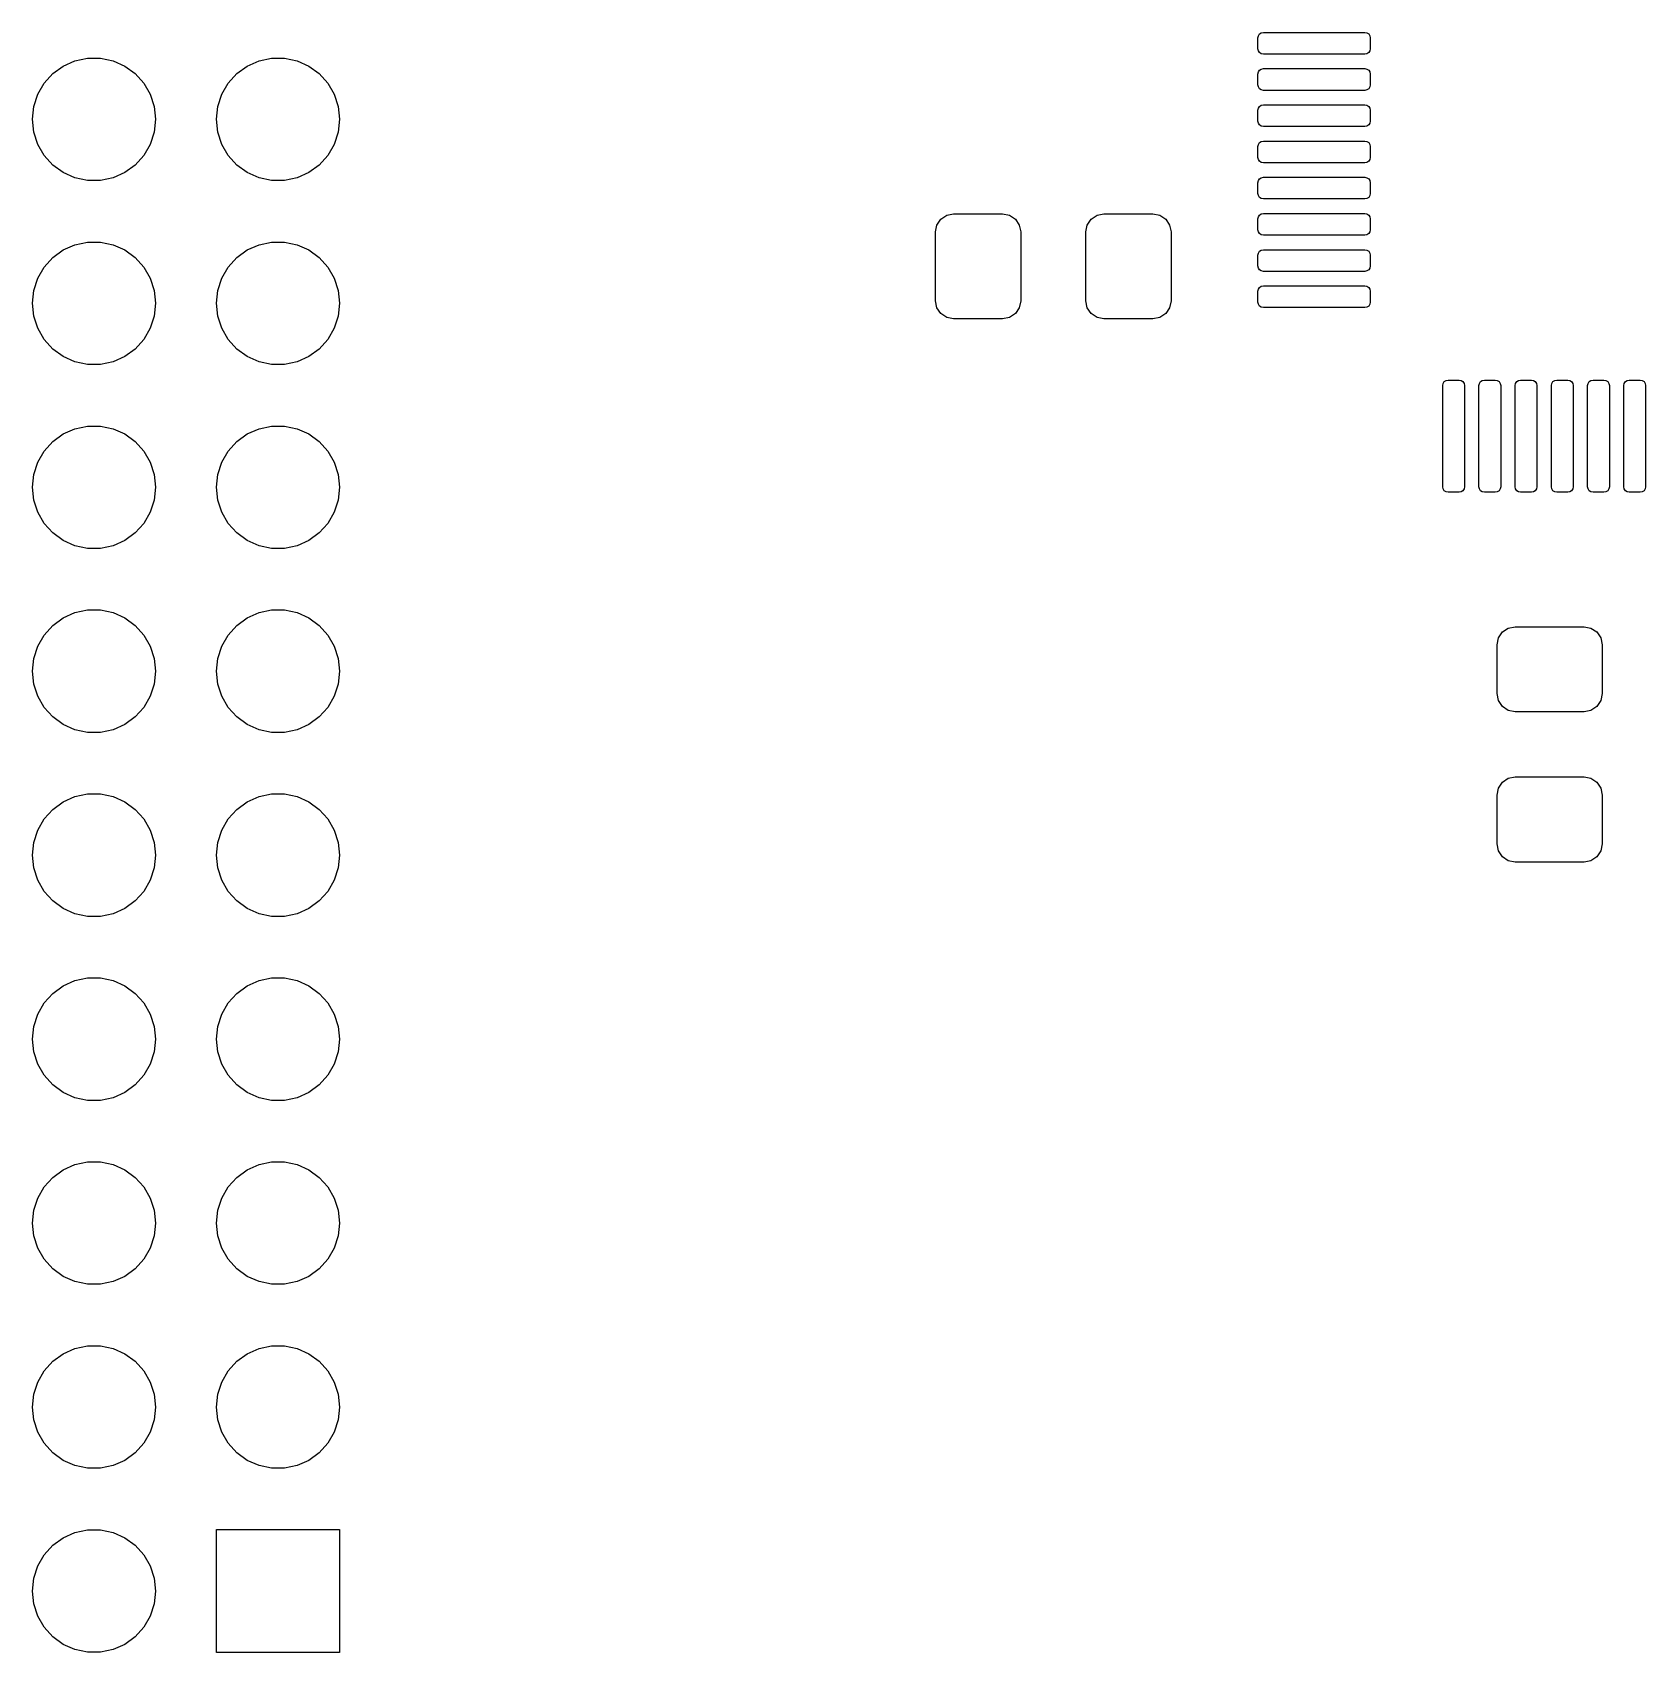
# Model space of a CAD drawing. Extents: x 0.09 to 1.92, y 0.03 to 3.58.
# Drawn here: x 0.117 to 0.993, y 0.917 to 1.797 of the extents above; entities that cross this region are included whole.
import ezdxf

# ---------------------------------------------------------------- set-up
doc = ezdxf.new("R2010")
doc.units = 0
doc.header["$MEASUREMENT"] = 0
doc.layers.add('BLACK', color=7, linetype='CONTINUOUS')

msp = doc.modelspace()

# ---------------------------------------------------------------- linework, layer by layer
at = {"layer": 'BLACK', "linetype": 'CONTINUOUS'}
for p, q in [((0.78335, 1.79638), (0.7843, 1.79702)), ((0.7843, 1.79702), (0.78543, 1.79724)), ((0.78543, 1.79724), (0.84055, 1.79724)), ((0.84055, 1.79724), (0.84168, 1.79702)), ((0.84168, 1.79702), (0.84264, 1.79638)), ((0.78248, 1.79429), (0.78271, 1.79542)), ((0.78248, 1.78839), (0.78248, 1.79429)), ((0.78271, 1.78726), (0.78248, 1.78839)), ((0.78271, 1.79542), (0.78335, 1.79638)), ((0.84264, 1.79638), (0.84328, 1.79542)), ((0.84328, 1.79542), (0.8435, 1.79429)), ((0.8435, 1.78839), (0.84328, 1.78726)), ((0.8435, 1.79429), (0.8435, 1.78839)), ((0.13327, 1.77898), (0.13966, 1.78183)), ((0.13966, 1.78183), (0.1465, 1.78328)), ((0.1465, 1.78328), (0.1535, 1.78328)), ((0.1535, 1.78328), (0.16034, 1.78183)), ((0.16034, 1.78183), (0.16673, 1.77898)), ((0.23327, 1.77898), (0.23966, 1.78183)), ((0.23966, 1.78183), (0.2465, 1.78328)), ((0.2465, 1.78328), (0.2535, 1.78328)), ((0.2535, 1.78328), (0.26034, 1.78183)), ((0.26034, 1.78183), (0.26673, 1.77898)), ((0.78335, 1.7863), (0.78271, 1.78726)), ((0.7843, 1.78566), (0.78335, 1.7863)), ((0.78543, 1.78543), (0.7843, 1.78566)), ((0.84055, 1.78543), (0.78543, 1.78543)), ((0.84168, 1.78566), (0.84055, 1.78543)), ((0.84264, 1.7863), (0.84168, 1.78566)), ((0.84328, 1.78726), (0.84264, 1.7863)), ((0.12293, 1.76967), (0.12761, 1.77487)), ((0.12761, 1.77487), (0.13327, 1.77898)), ((0.16673, 1.77898), (0.17239, 1.77487)), ((0.17239, 1.77487), (0.17707, 1.76967)), ((0.22293, 1.76967), (0.22761, 1.77487)), ((0.22761, 1.77487), (0.23327, 1.77898)), ((0.26673, 1.77898), (0.27239, 1.77487)), ((0.27239, 1.77487), (0.27707, 1.76967)), ((0.78248, 1.77461), (0.78271, 1.77574)), ((0.78248, 1.7687), (0.78248, 1.77461)), ((0.78271, 1.77574), (0.78335, 1.77669)), ((0.78335, 1.77669), (0.7843, 1.77733)), ((0.7843, 1.77733), (0.78543, 1.77756)), ((0.78543, 1.77756), (0.84055, 1.77756)), ((0.84055, 1.77756), (0.84168, 1.77733)), ((0.84168, 1.77733), (0.84264, 1.77669)), ((0.84264, 1.77669), (0.84328, 1.77574)), ((0.84328, 1.77574), (0.8435, 1.77461)), ((0.8435, 1.77461), (0.8435, 1.7687)), ((0.11727, 1.75696), (0.11943, 1.76361)), ((0.11943, 1.76361), (0.12293, 1.76967)), ((0.17707, 1.76967), (0.18057, 1.76361)), ((0.18057, 1.76361), (0.18273, 1.75696)), ((0.21727, 1.75696), (0.21943, 1.76361)), ((0.21943, 1.76361), (0.22293, 1.76967)), ((0.27707, 1.76967), (0.28057, 1.76361)), ((0.28057, 1.76361), (0.28273, 1.75696)), ((0.78271, 1.76757), (0.78248, 1.7687)), ((0.78335, 1.76661), (0.78271, 1.76757)), ((0.7843, 1.76597), (0.78335, 1.76661)), ((0.78543, 1.76575), (0.7843, 1.76597)), ((0.84055, 1.76575), (0.78543, 1.76575)), ((0.84168, 1.76597), (0.84055, 1.76575)), ((0.84264, 1.76661), (0.84168, 1.76597)), ((0.84328, 1.76757), (0.84264, 1.76661)), ((0.8435, 1.7687), (0.84328, 1.76757)), ((0.11654, 1.75), (0.11727, 1.75696)), ((0.18273, 1.75696), (0.18346, 1.75)), ((0.21654, 1.75), (0.21727, 1.75696)), ((0.28273, 1.75696), (0.28346, 1.75)), ((0.78248, 1.75492), (0.78271, 1.75605)), ((0.78248, 1.74902), (0.78248, 1.75492)), ((0.78271, 1.75605), (0.78335, 1.75701)), ((0.78335, 1.75701), (0.7843, 1.75765)), ((0.7843, 1.75765), (0.78543, 1.75787)), ((0.78543, 1.75787), (0.84055, 1.75787)), ((0.84055, 1.75787), (0.84168, 1.75765)), ((0.84168, 1.75765), (0.84264, 1.75701)), ((0.84264, 1.75701), (0.84328, 1.75605)), ((0.84328, 1.75605), (0.8435, 1.75492)), ((0.8435, 1.75492), (0.8435, 1.74902)), ((0.11727, 1.74304), (0.11654, 1.75)), ((0.18346, 1.75), (0.18273, 1.74304)), ((0.21727, 1.74304), (0.21654, 1.75)), ((0.28346, 1.75), (0.28273, 1.74304)), ((0.78271, 1.74789), (0.78248, 1.74902)), ((0.78335, 1.74693), (0.78271, 1.74789)), ((0.7843, 1.74629), (0.78335, 1.74693)), ((0.78543, 1.74606), (0.7843, 1.74629)), ((0.84055, 1.74606), (0.78543, 1.74606)), ((0.84168, 1.74629), (0.84055, 1.74606)), ((0.84264, 1.74693), (0.84168, 1.74629)), ((0.84328, 1.74789), (0.84264, 1.74693)), ((0.8435, 1.74902), (0.84328, 1.74789)), ((0.11943, 1.73639), (0.11727, 1.74304)), ((0.12293, 1.73033), (0.11943, 1.73639)), ((0.18057, 1.73639), (0.17707, 1.73033)), ((0.18273, 1.74304), (0.18057, 1.73639)), ((0.21943, 1.73639), (0.21727, 1.74304)), ((0.22293, 1.73033), (0.21943, 1.73639)), ((0.28057, 1.73639), (0.27707, 1.73033)), ((0.28273, 1.74304), (0.28057, 1.73639)), ((0.78248, 1.73524), (0.78271, 1.73637)), ((0.78248, 1.72933), (0.78248, 1.73524)), ((0.78271, 1.73637), (0.78335, 1.73732)), ((0.78335, 1.73732), (0.7843, 1.73796)), ((0.7843, 1.73796), (0.78543, 1.73819)), ((0.78543, 1.73819), (0.84055, 1.73819)), ((0.84055, 1.73819), (0.84168, 1.73796)), ((0.84168, 1.73796), (0.84264, 1.73732)), ((0.84264, 1.73732), (0.84328, 1.73637)), ((0.84328, 1.73637), (0.8435, 1.73524)), ((0.8435, 1.73524), (0.8435, 1.72933)), ((0.12761, 1.72513), (0.12293, 1.73033)), ((0.17707, 1.73033), (0.17239, 1.72513)), ((0.22761, 1.72513), (0.22293, 1.73033)), ((0.27707, 1.73033), (0.27239, 1.72513)), ((0.78271, 1.7282), (0.78248, 1.72933)), ((0.78335, 1.72724), (0.78271, 1.7282)), ((0.7843, 1.7266), (0.78335, 1.72724)), ((0.78543, 1.72638), (0.7843, 1.7266)), ((0.84055, 1.72638), (0.78543, 1.72638)), ((0.84168, 1.7266), (0.84055, 1.72638)), ((0.84264, 1.72724), (0.84168, 1.7266)), ((0.84328, 1.7282), (0.84264, 1.72724)), ((0.8435, 1.72933), (0.84328, 1.7282)), ((0.13327, 1.72102), (0.12761, 1.72513)), ((0.13966, 1.71817), (0.13327, 1.72102)), ((0.1465, 1.71672), (0.13966, 1.71817)), ((0.16034, 1.71817), (0.1535, 1.71672)), ((0.16673, 1.72102), (0.16034, 1.71817)), ((0.17239, 1.72513), (0.16673, 1.72102)), ((0.23327, 1.72102), (0.22761, 1.72513)), ((0.23966, 1.71817), (0.23327, 1.72102)), ((0.2465, 1.71672), (0.23966, 1.71817)), ((0.26034, 1.71817), (0.2535, 1.71672)), ((0.26673, 1.72102), (0.26034, 1.71817)), ((0.27239, 1.72513), (0.26673, 1.72102)), ((0.78271, 1.71668), (0.78335, 1.71764)), ((0.78335, 1.71764), (0.7843, 1.71828)), ((0.7843, 1.71828), (0.78543, 1.7185)), ((0.78543, 1.7185), (0.84055, 1.7185)), ((0.84055, 1.7185), (0.84168, 1.71828)), ((0.84168, 1.71828), (0.84264, 1.71764)), ((0.84264, 1.71764), (0.84328, 1.71668)), ((0.1535, 1.71672), (0.1465, 1.71672)), ((0.2535, 1.71672), (0.2465, 1.71672)), ((0.78248, 1.71555), (0.78271, 1.71668)), ((0.78248, 1.70965), (0.78248, 1.71555)), ((0.78271, 1.70852), (0.78248, 1.70965)), ((0.84328, 1.71668), (0.8435, 1.71555)), ((0.8435, 1.70965), (0.84328, 1.70852)), ((0.8435, 1.71555), (0.8435, 1.70965)), ((0.78335, 1.70756), (0.78271, 1.70852)), ((0.7843, 1.70692), (0.78335, 1.70756)), ((0.78543, 1.70669), (0.7843, 1.70692)), ((0.84055, 1.70669), (0.78543, 1.70669)), ((0.84168, 1.70692), (0.84055, 1.70669)), ((0.84264, 1.70756), (0.84168, 1.70692)), ((0.84328, 1.70852), (0.84264, 1.70756)), ((0.60728, 1.68878), (0.60803, 1.69255)), ((0.60803, 1.69255), (0.61017, 1.69574)), ((0.61017, 1.69574), (0.61336, 1.69787)), ((0.61336, 1.69787), (0.61713, 1.69862)), ((0.61713, 1.69862), (0.6437, 1.69862)), ((0.6437, 1.69862), (0.64747, 1.69787)), ((0.64747, 1.69787), (0.65066, 1.69574)), ((0.65066, 1.69574), (0.65279, 1.69255)), ((0.65279, 1.69255), (0.65354, 1.68878)), ((0.68898, 1.68878), (0.68973, 1.69255)), ((0.68973, 1.69255), (0.69186, 1.69574)), ((0.69186, 1.69574), (0.69505, 1.69787)), ((0.69505, 1.69787), (0.69882, 1.69862)), ((0.69882, 1.69862), (0.72539, 1.69862)), ((0.72539, 1.69862), (0.72916, 1.69787)), ((0.72916, 1.69787), (0.73235, 1.69574)), ((0.73235, 1.69574), (0.73449, 1.69255)), ((0.73449, 1.69255), (0.73524, 1.68878)), ((0.78248, 1.69587), (0.78271, 1.697)), ((0.78248, 1.68996), (0.78248, 1.69587)), ((0.78271, 1.697), (0.78335, 1.69795)), ((0.78335, 1.69795), (0.7843, 1.69859)), ((0.7843, 1.69859), (0.78543, 1.69882)), ((0.78543, 1.69882), (0.84055, 1.69882)), ((0.84055, 1.69882), (0.84168, 1.69859)), ((0.84168, 1.69859), (0.84264, 1.69795)), ((0.84264, 1.69795), (0.84328, 1.697)), ((0.84328, 1.697), (0.8435, 1.69587)), ((0.8435, 1.69587), (0.8435, 1.68996)), ((0.13966, 1.68183), (0.1465, 1.68328)), ((0.1465, 1.68328), (0.1535, 1.68328)), ((0.1535, 1.68328), (0.16034, 1.68183)), ((0.23966, 1.68183), (0.2465, 1.68328)), ((0.2465, 1.68328), (0.2535, 1.68328)), ((0.2535, 1.68328), (0.26034, 1.68183)), ((0.60728, 1.65138), (0.60728, 1.68878)), ((0.65354, 1.68878), (0.65354, 1.65138)), ((0.68898, 1.65138), (0.68898, 1.68878)), ((0.73524, 1.68878), (0.73524, 1.65138)), ((0.78271, 1.68883), (0.78248, 1.68996)), ((0.78335, 1.68787), (0.78271, 1.68883)), ((0.7843, 1.68723), (0.78335, 1.68787)), ((0.78543, 1.68701), (0.7843, 1.68723)), ((0.84055, 1.68701), (0.78543, 1.68701)), ((0.84168, 1.68723), (0.84055, 1.68701)), ((0.84264, 1.68787), (0.84168, 1.68723)), ((0.84328, 1.68883), (0.84264, 1.68787)), ((0.8435, 1.68996), (0.84328, 1.68883)), ((0.12293, 1.66967), (0.12761, 1.67487)), ((0.12761, 1.67487), (0.13327, 1.67898)), ((0.13327, 1.67898), (0.13966, 1.68183)), ((0.16034, 1.68183), (0.16673, 1.67898)), ((0.16673, 1.67898), (0.17239, 1.67487)), ((0.17239, 1.67487), (0.17707, 1.66967)), ((0.22293, 1.66967), (0.22761, 1.67487)), ((0.22761, 1.67487), (0.23327, 1.67898)), ((0.23327, 1.67898), (0.23966, 1.68183)), ((0.26034, 1.68183), (0.26673, 1.67898)), ((0.26673, 1.67898), (0.27239, 1.67487)), ((0.27239, 1.67487), (0.27707, 1.66967)), ((0.78248, 1.67618), (0.78271, 1.67731)), ((0.78248, 1.67028), (0.78248, 1.67618)), ((0.78271, 1.67731), (0.78335, 1.67827)), ((0.78335, 1.67827), (0.7843, 1.67891)), ((0.7843, 1.67891), (0.78543, 1.67913)), ((0.78543, 1.67913), (0.84055, 1.67913)), ((0.84055, 1.67913), (0.84168, 1.67891)), ((0.84168, 1.67891), (0.84264, 1.67827)), ((0.84264, 1.67827), (0.84328, 1.67731)), ((0.84328, 1.67731), (0.8435, 1.67618)), ((0.8435, 1.67618), (0.8435, 1.67028)), ((0.11943, 1.66361), (0.12293, 1.66967)), ((0.17707, 1.66967), (0.18057, 1.66361)), ((0.21943, 1.66361), (0.22293, 1.66967)), ((0.27707, 1.66967), (0.28057, 1.66361)), ((0.78271, 1.66915), (0.78248, 1.67028)), ((0.78335, 1.66819), (0.78271, 1.66915)), ((0.7843, 1.66755), (0.78335, 1.66819)), ((0.78543, 1.66732), (0.7843, 1.66755)), ((0.84055, 1.66732), (0.78543, 1.66732)), ((0.84168, 1.66755), (0.84055, 1.66732)), ((0.84264, 1.66819), (0.84168, 1.66755)), ((0.84328, 1.66915), (0.84264, 1.66819)), ((0.8435, 1.67028), (0.84328, 1.66915)), ((0.11654, 1.65), (0.11727, 1.65696)), ((0.11727, 1.65696), (0.11943, 1.66361)), ((0.18057, 1.66361), (0.18273, 1.65696)), ((0.18273, 1.65696), (0.18346, 1.65)), ((0.21654, 1.65), (0.21727, 1.65696)), ((0.21727, 1.65696), (0.21943, 1.66361)), ((0.28057, 1.66361), (0.28273, 1.65696)), ((0.28273, 1.65696), (0.28346, 1.65)), ((0.78248, 1.6565), (0.78271, 1.65763)), ((0.78248, 1.65059), (0.78248, 1.6565)), ((0.78271, 1.65763), (0.78335, 1.65858)), ((0.78335, 1.65858), (0.7843, 1.65922)), ((0.7843, 1.65922), (0.78543, 1.65945)), ((0.78543, 1.65945), (0.84055, 1.65945)), ((0.84055, 1.65945), (0.84168, 1.65922)), ((0.84168, 1.65922), (0.84264, 1.65858)), ((0.84264, 1.65858), (0.84328, 1.65763)), ((0.84328, 1.65763), (0.8435, 1.6565)), ((0.8435, 1.6565), (0.8435, 1.65059)), ((0.11727, 1.64304), (0.11654, 1.65)), ((0.18346, 1.65), (0.18273, 1.64304)), ((0.21727, 1.64304), (0.21654, 1.65)), ((0.28346, 1.65), (0.28273, 1.64304)), ((0.60803, 1.64761), (0.60728, 1.65138)), ((0.61017, 1.64442), (0.60803, 1.64761)), ((0.65279, 1.64761), (0.65066, 1.64442)), ((0.65354, 1.65138), (0.65279, 1.64761)), ((0.68973, 1.64761), (0.68898, 1.65138)), ((0.69186, 1.64442), (0.68973, 1.64761)), ((0.73449, 1.64761), (0.73235, 1.64442)), ((0.73524, 1.65138), (0.73449, 1.64761)), ((0.78271, 1.64946), (0.78248, 1.65059)), ((0.78335, 1.6485), (0.78271, 1.64946)), ((0.7843, 1.64786), (0.78335, 1.6485)), ((0.78543, 1.64764), (0.7843, 1.64786)), ((0.84055, 1.64764), (0.78543, 1.64764)), ((0.84168, 1.64786), (0.84055, 1.64764)), ((0.84264, 1.6485), (0.84168, 1.64786)), ((0.84328, 1.64946), (0.84264, 1.6485)), ((0.8435, 1.65059), (0.84328, 1.64946)), ((0.11943, 1.63639), (0.11727, 1.64304)), ((0.18273, 1.64304), (0.18057, 1.63639)), ((0.21943, 1.63639), (0.21727, 1.64304)), ((0.28273, 1.64304), (0.28057, 1.63639)), ((0.61336, 1.64228), (0.61017, 1.64442)), ((0.61713, 1.64154), (0.61336, 1.64228)), ((0.6437, 1.64154), (0.61713, 1.64154)), ((0.64747, 1.64228), (0.6437, 1.64154)), ((0.65066, 1.64442), (0.64747, 1.64228)), ((0.69505, 1.64228), (0.69186, 1.64442)), ((0.69882, 1.64154), (0.69505, 1.64228)), ((0.72539, 1.64154), (0.69882, 1.64154)), ((0.72916, 1.64228), (0.72539, 1.64154)), ((0.73235, 1.64442), (0.72916, 1.64228)), ((0.12293, 1.63033), (0.11943, 1.63639)), ((0.12761, 1.62513), (0.12293, 1.63033)), ((0.17707, 1.63033), (0.17239, 1.62513)), ((0.18057, 1.63639), (0.17707, 1.63033)), ((0.22293, 1.63033), (0.21943, 1.63639)), ((0.22761, 1.62513), (0.22293, 1.63033)), ((0.27707, 1.63033), (0.27239, 1.62513)), ((0.28057, 1.63639), (0.27707, 1.63033)), ((0.13327, 1.62102), (0.12761, 1.62513)), ((0.13966, 1.61817), (0.13327, 1.62102)), ((0.16673, 1.62102), (0.16034, 1.61817)), ((0.17239, 1.62513), (0.16673, 1.62102)), ((0.23327, 1.62102), (0.22761, 1.62513)), ((0.23966, 1.61817), (0.23327, 1.62102)), ((0.26673, 1.62102), (0.26034, 1.61817)), ((0.27239, 1.62513), (0.26673, 1.62102)), ((0.1465, 1.61672), (0.13966, 1.61817)), ((0.1535, 1.61672), (0.1465, 1.61672)), ((0.16034, 1.61817), (0.1535, 1.61672)), ((0.2465, 1.61672), (0.23966, 1.61817)), ((0.2535, 1.61672), (0.2465, 1.61672)), ((0.26034, 1.61817), (0.2535, 1.61672)), ((0.88287, 1.60531), (0.8831, 1.60644)), ((0.88287, 1.5502), (0.88287, 1.60531)), ((0.8831, 1.60644), (0.88374, 1.6074)), ((0.88374, 1.6074), (0.8847, 1.60804)), ((0.8847, 1.60804), (0.88583, 1.60827)), ((0.88583, 1.60827), (0.89173, 1.60827)), ((0.89173, 1.60827), (0.89286, 1.60804)), ((0.89286, 1.60804), (0.89382, 1.6074)), ((0.89382, 1.6074), (0.89446, 1.60644)), ((0.89446, 1.60644), (0.89469, 1.60531)), ((0.89469, 1.60531), (0.89469, 1.5502)), ((0.90256, 1.60531), (0.90278, 1.60644)), ((0.90256, 1.5502), (0.90256, 1.60531)), ((0.90278, 1.60644), (0.90342, 1.6074)), ((0.90342, 1.6074), (0.90438, 1.60804)), ((0.90438, 1.60804), (0.90551, 1.60827)), ((0.90551, 1.60827), (0.91142, 1.60827)), ((0.91142, 1.60827), (0.91255, 1.60804)), ((0.91255, 1.60804), (0.91351, 1.6074)), ((0.91351, 1.6074), (0.91415, 1.60644)), ((0.91415, 1.60644), (0.91437, 1.60531)), ((0.91437, 1.60531), (0.91437, 1.5502)), ((0.92224, 1.60531), (0.92247, 1.60644)), ((0.92224, 1.5502), (0.92224, 1.60531)), ((0.92247, 1.60644), (0.92311, 1.6074)), ((0.92311, 1.6074), (0.92407, 1.60804)), ((0.92407, 1.60804), (0.9252, 1.60827)), ((0.9252, 1.60827), (0.9311, 1.60827)), ((0.9311, 1.60827), (0.93223, 1.60804)), ((0.93223, 1.60804), (0.93319, 1.6074)), ((0.93319, 1.6074), (0.93383, 1.60644)), ((0.93383, 1.60644), (0.93406, 1.60531)), ((0.93406, 1.60531), (0.93406, 1.5502)), ((0.94193, 1.60531), (0.94215, 1.60644)), ((0.94193, 1.5502), (0.94193, 1.60531)), ((0.94215, 1.60644), (0.94279, 1.6074)), ((0.94279, 1.6074), (0.94375, 1.60804)), ((0.94375, 1.60804), (0.94488, 1.60827)), ((0.94488, 1.60827), (0.95079, 1.60827)), ((0.95079, 1.60827), (0.95192, 1.60804)), ((0.95192, 1.60804), (0.95288, 1.6074)), ((0.95288, 1.6074), (0.95352, 1.60644)), ((0.95352, 1.60644), (0.95374, 1.60531)), ((0.95374, 1.60531), (0.95374, 1.5502)), ((0.96161, 1.60531), (0.96184, 1.60644)), ((0.96161, 1.5502), (0.96161, 1.60531)), ((0.96184, 1.60644), (0.96248, 1.6074)), ((0.96248, 1.6074), (0.96344, 1.60804)), ((0.96344, 1.60804), (0.96457, 1.60827)), ((0.96457, 1.60827), (0.97047, 1.60827)), ((0.97047, 1.60827), (0.9716, 1.60804)), ((0.9716, 1.60804), (0.97256, 1.6074)), ((0.97256, 1.6074), (0.9732, 1.60644)), ((0.9732, 1.60644), (0.97343, 1.60531)), ((0.97343, 1.60531), (0.97343, 1.5502)), ((0.9813, 1.60531), (0.98152, 1.60644)), ((0.9813, 1.5502), (0.9813, 1.60531)), ((0.98152, 1.60644), (0.98216, 1.6074)), ((0.98216, 1.6074), (0.98312, 1.60804)), ((0.98312, 1.60804), (0.98425, 1.60827)), ((0.98425, 1.60827), (0.99016, 1.60827)), ((0.99016, 1.60827), (0.99129, 1.60804)), ((0.99129, 1.60804), (0.99225, 1.6074)), ((0.99225, 1.6074), (0.99289, 1.60644)), ((0.99289, 1.60644), (0.99311, 1.60531)), ((0.99311, 1.60531), (0.99311, 1.5502)), ((0.12761, 1.57487), (0.13327, 1.57898)), ((0.13327, 1.57898), (0.13966, 1.58183)), ((0.13966, 1.58183), (0.1465, 1.58328)), ((0.1465, 1.58328), (0.1535, 1.58328)), ((0.1535, 1.58328), (0.16034, 1.58183)), ((0.16034, 1.58183), (0.16673, 1.57898)), ((0.16673, 1.57898), (0.17239, 1.57487)), ((0.22761, 1.57487), (0.23327, 1.57898)), ((0.23327, 1.57898), (0.23966, 1.58183)), ((0.23966, 1.58183), (0.2465, 1.58328)), ((0.2465, 1.58328), (0.2535, 1.58328)), ((0.2535, 1.58328), (0.26034, 1.58183)), ((0.26034, 1.58183), (0.26673, 1.57898)), ((0.26673, 1.57898), (0.27239, 1.57487)), ((0.11943, 1.56361), (0.12293, 1.56967)), ((0.12293, 1.56967), (0.12761, 1.57487)), ((0.17239, 1.57487), (0.17707, 1.56967)), ((0.17707, 1.56967), (0.18057, 1.56361)), ((0.21943, 1.56361), (0.22293, 1.56967)), ((0.22293, 1.56967), (0.22761, 1.57487)), ((0.27239, 1.57487), (0.27707, 1.56967)), ((0.27707, 1.56967), (0.28057, 1.56361)), ((0.11727, 1.55696), (0.11943, 1.56361)), ((0.18057, 1.56361), (0.18273, 1.55696)), ((0.21727, 1.55696), (0.21943, 1.56361)), ((0.28057, 1.56361), (0.28273, 1.55696)), ((0.11654, 1.55), (0.11727, 1.55696)), ((0.18273, 1.55696), (0.18346, 1.55)), ((0.21654, 1.55), (0.21727, 1.55696)), ((0.28273, 1.55696), (0.28346, 1.55)), ((0.8831, 1.54907), (0.88287, 1.5502)), ((0.89469, 1.5502), (0.89446, 1.54907)), ((0.90278, 1.54907), (0.90256, 1.5502)), ((0.91437, 1.5502), (0.91415, 1.54907)), ((0.92247, 1.54907), (0.92224, 1.5502)), ((0.93406, 1.5502), (0.93383, 1.54907)), ((0.94215, 1.54907), (0.94193, 1.5502)), ((0.95374, 1.5502), (0.95352, 1.54907)), ((0.96184, 1.54907), (0.96161, 1.5502)), ((0.97343, 1.5502), (0.9732, 1.54907)), ((0.98152, 1.54907), (0.9813, 1.5502)), ((0.99311, 1.5502), (0.99289, 1.54907)), ((0.11727, 1.54304), (0.11654, 1.55)), ((0.11943, 1.53639), (0.11727, 1.54304)), ((0.18273, 1.54304), (0.18057, 1.53639)), ((0.18346, 1.55), (0.18273, 1.54304)), ((0.21727, 1.54304), (0.21654, 1.55)), ((0.21943, 1.53639), (0.21727, 1.54304)), ((0.28273, 1.54304), (0.28057, 1.53639)), ((0.28346, 1.55), (0.28273, 1.54304)), ((0.88374, 1.54811), (0.8831, 1.54907)), ((0.8847, 1.54747), (0.88374, 1.54811)), ((0.88583, 1.54724), (0.8847, 1.54747)), ((0.89173, 1.54724), (0.88583, 1.54724)), ((0.89286, 1.54747), (0.89173, 1.54724)), ((0.89382, 1.54811), (0.89286, 1.54747)), ((0.89446, 1.54907), (0.89382, 1.54811)), ((0.90342, 1.54811), (0.90278, 1.54907)), ((0.90438, 1.54747), (0.90342, 1.54811)), ((0.90551, 1.54724), (0.90438, 1.54747)), ((0.91142, 1.54724), (0.90551, 1.54724)), ((0.91255, 1.54747), (0.91142, 1.54724)), ((0.91351, 1.54811), (0.91255, 1.54747)), ((0.91415, 1.54907), (0.91351, 1.54811)), ((0.92311, 1.54811), (0.92247, 1.54907)), ((0.92407, 1.54747), (0.92311, 1.54811)), ((0.9252, 1.54724), (0.92407, 1.54747)), ((0.9311, 1.54724), (0.9252, 1.54724)), ((0.93223, 1.54747), (0.9311, 1.54724)), ((0.93319, 1.54811), (0.93223, 1.54747)), ((0.93383, 1.54907), (0.93319, 1.54811)), ((0.94279, 1.54811), (0.94215, 1.54907)), ((0.94375, 1.54747), (0.94279, 1.54811)), ((0.94488, 1.54724), (0.94375, 1.54747)), ((0.95079, 1.54724), (0.94488, 1.54724)), ((0.95192, 1.54747), (0.95079, 1.54724)), ((0.95288, 1.54811), (0.95192, 1.54747)), ((0.95352, 1.54907), (0.95288, 1.54811)), ((0.96248, 1.54811), (0.96184, 1.54907)), ((0.96344, 1.54747), (0.96248, 1.54811)), ((0.96457, 1.54724), (0.96344, 1.54747)), ((0.97047, 1.54724), (0.96457, 1.54724)), ((0.9716, 1.54747), (0.97047, 1.54724)), ((0.97256, 1.54811), (0.9716, 1.54747)), ((0.9732, 1.54907), (0.97256, 1.54811)), ((0.98216, 1.54811), (0.98152, 1.54907)), ((0.98312, 1.54747), (0.98216, 1.54811)), ((0.98425, 1.54724), (0.98312, 1.54747)), ((0.99016, 1.54724), (0.98425, 1.54724)), ((0.99129, 1.54747), (0.99016, 1.54724)), ((0.99225, 1.54811), (0.99129, 1.54747)), ((0.99289, 1.54907), (0.99225, 1.54811)), ((0.12293, 1.53033), (0.11943, 1.53639)), ((0.18057, 1.53639), (0.17707, 1.53033)), ((0.22293, 1.53033), (0.21943, 1.53639)), ((0.28057, 1.53639), (0.27707, 1.53033)), ((0.12761, 1.52513), (0.12293, 1.53033)), ((0.13327, 1.52102), (0.12761, 1.52513)), ((0.17239, 1.52513), (0.16673, 1.52102)), ((0.17707, 1.53033), (0.17239, 1.52513)), ((0.22761, 1.52513), (0.22293, 1.53033)), ((0.23327, 1.52102), (0.22761, 1.52513)), ((0.27239, 1.52513), (0.26673, 1.52102)), ((0.27707, 1.53033), (0.27239, 1.52513)), ((0.13966, 1.51817), (0.13327, 1.52102)), ((0.1465, 1.51672), (0.13966, 1.51817)), ((0.1535, 1.51672), (0.1465, 1.51672)), ((0.16034, 1.51817), (0.1535, 1.51672)), ((0.16673, 1.52102), (0.16034, 1.51817)), ((0.23966, 1.51817), (0.23327, 1.52102)), ((0.2465, 1.51672), (0.23966, 1.51817)), ((0.2535, 1.51672), (0.2465, 1.51672)), ((0.26034, 1.51817), (0.2535, 1.51672)), ((0.26673, 1.52102), (0.26034, 1.51817)), ((0.13327, 1.47898), (0.13966, 1.48183)), ((0.13966, 1.48183), (0.1465, 1.48328)), ((0.1465, 1.48328), (0.1535, 1.48328)), ((0.1535, 1.48328), (0.16034, 1.48183)), ((0.16034, 1.48183), (0.16673, 1.47898)), ((0.23327, 1.47898), (0.23966, 1.48183)), ((0.23966, 1.48183), (0.2465, 1.48328)), ((0.2465, 1.48328), (0.2535, 1.48328)), ((0.2535, 1.48328), (0.26034, 1.48183)), ((0.26034, 1.48183), (0.26673, 1.47898)), ((0.12293, 1.46967), (0.12761, 1.47487)), ((0.12761, 1.47487), (0.13327, 1.47898)), ((0.16673, 1.47898), (0.17239, 1.47487)), ((0.17239, 1.47487), (0.17707, 1.46967)), ((0.22293, 1.46967), (0.22761, 1.47487)), ((0.22761, 1.47487), (0.23327, 1.47898)), ((0.26673, 1.47898), (0.27239, 1.47487)), ((0.27239, 1.47487), (0.27707, 1.46967)), ((0.91315, 1.46814), (0.91528, 1.47133)), ((0.91528, 1.47133), (0.91848, 1.47346)), ((0.91848, 1.47346), (0.92224, 1.47421)), ((0.92224, 1.47421), (0.95965, 1.47421)), ((0.95965, 1.47421), (0.96341, 1.47346)), ((0.96341, 1.47346), (0.96661, 1.47133)), ((0.96661, 1.47133), (0.96874, 1.46814)), ((0.11727, 1.45696), (0.11943, 1.46361)), ((0.11943, 1.46361), (0.12293, 1.46967)), ((0.17707, 1.46967), (0.18057, 1.46361)), ((0.18057, 1.46361), (0.18273, 1.45696)), ((0.21727, 1.45696), (0.21943, 1.46361)), ((0.21943, 1.46361), (0.22293, 1.46967)), ((0.27707, 1.46967), (0.28057, 1.46361)), ((0.28057, 1.46361), (0.28273, 1.45696)), ((0.9124, 1.46437), (0.91315, 1.46814)), ((0.9124, 1.4378), (0.9124, 1.46437)), ((0.96874, 1.46814), (0.96949, 1.46437)), ((0.96949, 1.46437), (0.96949, 1.4378)), ((0.11654, 1.45), (0.11727, 1.45696)), ((0.18273, 1.45696), (0.18346, 1.45)), ((0.21654, 1.45), (0.21727, 1.45696)), ((0.28273, 1.45696), (0.28346, 1.45)), ((0.11727, 1.44304), (0.11654, 1.45)), ((0.18346, 1.45), (0.18273, 1.44304)), ((0.21727, 1.44304), (0.21654, 1.45)), ((0.28346, 1.45), (0.28273, 1.44304)), ((0.11943, 1.43639), (0.11727, 1.44304)), ((0.12293, 1.43033), (0.11943, 1.43639)), ((0.18057, 1.43639), (0.17707, 1.43033)), ((0.18273, 1.44304), (0.18057, 1.43639)), ((0.21943, 1.43639), (0.21727, 1.44304)), ((0.22293, 1.43033), (0.21943, 1.43639)), ((0.28057, 1.43639), (0.27707, 1.43033)), ((0.28273, 1.44304), (0.28057, 1.43639)), ((0.91315, 1.43403), (0.9124, 1.4378)), ((0.96949, 1.4378), (0.96874, 1.43403)), ((0.12761, 1.42513), (0.12293, 1.43033)), ((0.17707, 1.43033), (0.17239, 1.42513)), ((0.22761, 1.42513), (0.22293, 1.43033)), ((0.27707, 1.43033), (0.27239, 1.42513)), ((0.91528, 1.43084), (0.91315, 1.43403)), ((0.91848, 1.4287), (0.91528, 1.43084)), ((0.92224, 1.42795), (0.91848, 1.4287)), ((0.95965, 1.42795), (0.92224, 1.42795)), ((0.96341, 1.4287), (0.95965, 1.42795)), ((0.96661, 1.43084), (0.96341, 1.4287)), ((0.96874, 1.43403), (0.96661, 1.43084)), ((0.13327, 1.42102), (0.12761, 1.42513)), ((0.13966, 1.41817), (0.13327, 1.42102)), ((0.1465, 1.41672), (0.13966, 1.41817)), ((0.16034, 1.41817), (0.1535, 1.41672)), ((0.16673, 1.42102), (0.16034, 1.41817)), ((0.17239, 1.42513), (0.16673, 1.42102)), ((0.23327, 1.42102), (0.22761, 1.42513)), ((0.23966, 1.41817), (0.23327, 1.42102)), ((0.2465, 1.41672), (0.23966, 1.41817)), ((0.26034, 1.41817), (0.2535, 1.41672)), ((0.26673, 1.42102), (0.26034, 1.41817)), ((0.27239, 1.42513), (0.26673, 1.42102)), ((0.1535, 1.41672), (0.1465, 1.41672)), ((0.2535, 1.41672), (0.2465, 1.41672)), ((0.91528, 1.38964), (0.91848, 1.39177)), ((0.91848, 1.39177), (0.92224, 1.39252)), ((0.92224, 1.39252), (0.95965, 1.39252)), ((0.95965, 1.39252), (0.96341, 1.39177)), ((0.96341, 1.39177), (0.96661, 1.38964)), ((0.13966, 1.38183), (0.1465, 1.38328)), ((0.1465, 1.38328), (0.1535, 1.38328)), ((0.1535, 1.38328), (0.16034, 1.38183)), ((0.23966, 1.38183), (0.2465, 1.38328)), ((0.2465, 1.38328), (0.2535, 1.38328)), ((0.2535, 1.38328), (0.26034, 1.38183)), ((0.9124, 1.38268), (0.91315, 1.38644)), ((0.91315, 1.38644), (0.91528, 1.38964)), ((0.96661, 1.38964), (0.96874, 1.38644)), ((0.96874, 1.38644), (0.96949, 1.38268)), ((0.12293, 1.36967), (0.12761, 1.37487)), ((0.12761, 1.37487), (0.13327, 1.37898)), ((0.13327, 1.37898), (0.13966, 1.38183)), ((0.16034, 1.38183), (0.16673, 1.37898)), ((0.16673, 1.37898), (0.17239, 1.37487)), ((0.17239, 1.37487), (0.17707, 1.36967)), ((0.22293, 1.36967), (0.22761, 1.37487)), ((0.22761, 1.37487), (0.23327, 1.37898)), ((0.23327, 1.37898), (0.23966, 1.38183)), ((0.26034, 1.38183), (0.26673, 1.37898)), ((0.26673, 1.37898), (0.27239, 1.37487)), ((0.27239, 1.37487), (0.27707, 1.36967)), ((0.9124, 1.3561), (0.9124, 1.38268)), ((0.96949, 1.38268), (0.96949, 1.3561)), ((0.11943, 1.36361), (0.12293, 1.36967)), ((0.17707, 1.36967), (0.18057, 1.36361)), ((0.21943, 1.36361), (0.22293, 1.36967)), ((0.27707, 1.36967), (0.28057, 1.36361)), ((0.11654, 1.35), (0.11727, 1.35696)), ((0.11727, 1.35696), (0.11943, 1.36361)), ((0.18057, 1.36361), (0.18273, 1.35696)), ((0.18273, 1.35696), (0.18346, 1.35)), ((0.21654, 1.35), (0.21727, 1.35696)), ((0.21727, 1.35696), (0.21943, 1.36361)), ((0.28057, 1.36361), (0.28273, 1.35696)), ((0.28273, 1.35696), (0.28346, 1.35)), ((0.11727, 1.34304), (0.11654, 1.35)), ((0.18346, 1.35), (0.18273, 1.34304)), ((0.21727, 1.34304), (0.21654, 1.35)), ((0.28346, 1.35), (0.28273, 1.34304)), ((0.91315, 1.35234), (0.9124, 1.3561)), ((0.91528, 1.34914), (0.91315, 1.35234)), ((0.91848, 1.34701), (0.91528, 1.34914)), ((0.96661, 1.34914), (0.96341, 1.34701)), ((0.96874, 1.35234), (0.96661, 1.34914)), ((0.96949, 1.3561), (0.96874, 1.35234)), ((0.11943, 1.33639), (0.11727, 1.34304)), ((0.18273, 1.34304), (0.18057, 1.33639)), ((0.21943, 1.33639), (0.21727, 1.34304)), ((0.28273, 1.34304), (0.28057, 1.33639)), ((0.92224, 1.34626), (0.91848, 1.34701)), ((0.95965, 1.34626), (0.92224, 1.34626)), ((0.96341, 1.34701), (0.95965, 1.34626)), ((0.12293, 1.33033), (0.11943, 1.33639)), ((0.12761, 1.32513), (0.12293, 1.33033)), ((0.17707, 1.33033), (0.17239, 1.32513)), ((0.18057, 1.33639), (0.17707, 1.33033)), ((0.22293, 1.33033), (0.21943, 1.33639)), ((0.22761, 1.32513), (0.22293, 1.33033)), ((0.27707, 1.33033), (0.27239, 1.32513)), ((0.28057, 1.33639), (0.27707, 1.33033)), ((0.13327, 1.32102), (0.12761, 1.32513)), ((0.17239, 1.32513), (0.16673, 1.32102)), ((0.23327, 1.32102), (0.22761, 1.32513)), ((0.27239, 1.32513), (0.26673, 1.32102)), ((0.13966, 1.31817), (0.13327, 1.32102)), ((0.1465, 1.31672), (0.13966, 1.31817)), ((0.1535, 1.31672), (0.1465, 1.31672)), ((0.16034, 1.31817), (0.1535, 1.31672)), ((0.16673, 1.32102), (0.16034, 1.31817)), ((0.23966, 1.31817), (0.23327, 1.32102)), ((0.2465, 1.31672), (0.23966, 1.31817)), ((0.2535, 1.31672), (0.2465, 1.31672)), ((0.26034, 1.31817), (0.2535, 1.31672)), ((0.26673, 1.32102), (0.26034, 1.31817)), ((0.12761, 1.27487), (0.13327, 1.27898)), ((0.13327, 1.27898), (0.13966, 1.28183)), ((0.13966, 1.28183), (0.1465, 1.28328)), ((0.1465, 1.28328), (0.1535, 1.28328)), ((0.1535, 1.28328), (0.16034, 1.28183)), ((0.16034, 1.28183), (0.16673, 1.27898)), ((0.16673, 1.27898), (0.17239, 1.27487)), ((0.22761, 1.27487), (0.23327, 1.27898)), ((0.23327, 1.27898), (0.23966, 1.28183)), ((0.23966, 1.28183), (0.2465, 1.28328)), ((0.2465, 1.28328), (0.2535, 1.28328)), ((0.2535, 1.28328), (0.26034, 1.28183)), ((0.26034, 1.28183), (0.26673, 1.27898)), ((0.26673, 1.27898), (0.27239, 1.27487)), ((0.11943, 1.26361), (0.12293, 1.26967)), ((0.12293, 1.26967), (0.12761, 1.27487)), ((0.17239, 1.27487), (0.17707, 1.26967)), ((0.17707, 1.26967), (0.18057, 1.26361)), ((0.21943, 1.26361), (0.22293, 1.26967)), ((0.22293, 1.26967), (0.22761, 1.27487)), ((0.27239, 1.27487), (0.27707, 1.26967)), ((0.27707, 1.26967), (0.28057, 1.26361)), ((0.11727, 1.25696), (0.11943, 1.26361)), ((0.18057, 1.26361), (0.18273, 1.25696)), ((0.21727, 1.25696), (0.21943, 1.26361)), ((0.28057, 1.26361), (0.28273, 1.25696)), ((0.11654, 1.25), (0.11727, 1.25696)), ((0.18273, 1.25696), (0.18346, 1.25)), ((0.21654, 1.25), (0.21727, 1.25696)), ((0.28273, 1.25696), (0.28346, 1.25)), ((0.11727, 1.24304), (0.11654, 1.25)), ((0.11943, 1.23639), (0.11727, 1.24304)), ((0.18273, 1.24304), (0.18057, 1.23639)), ((0.18346, 1.25), (0.18273, 1.24304)), ((0.21727, 1.24304), (0.21654, 1.25)), ((0.21943, 1.23639), (0.21727, 1.24304)), ((0.28273, 1.24304), (0.28057, 1.23639)), ((0.28346, 1.25), (0.28273, 1.24304)), ((0.12293, 1.23033), (0.11943, 1.23639)), ((0.18057, 1.23639), (0.17707, 1.23033)), ((0.22293, 1.23033), (0.21943, 1.23639)), ((0.28057, 1.23639), (0.27707, 1.23033)), ((0.12761, 1.22513), (0.12293, 1.23033)), ((0.13327, 1.22102), (0.12761, 1.22513)), ((0.17239, 1.22513), (0.16673, 1.22102)), ((0.17707, 1.23033), (0.17239, 1.22513)), ((0.22761, 1.22513), (0.22293, 1.23033)), ((0.23327, 1.22102), (0.22761, 1.22513)), ((0.27239, 1.22513), (0.26673, 1.22102)), ((0.27707, 1.23033), (0.27239, 1.22513)), ((0.13966, 1.21817), (0.13327, 1.22102)), ((0.1465, 1.21672), (0.13966, 1.21817)), ((0.1535, 1.21672), (0.1465, 1.21672)), ((0.16034, 1.21817), (0.1535, 1.21672)), ((0.16673, 1.22102), (0.16034, 1.21817)), ((0.23966, 1.21817), (0.23327, 1.22102)), ((0.2465, 1.21672), (0.23966, 1.21817)), ((0.2535, 1.21672), (0.2465, 1.21672)), ((0.26034, 1.21817), (0.2535, 1.21672)), ((0.26673, 1.22102), (0.26034, 1.21817)), ((0.13327, 1.17898), (0.13966, 1.18183)), ((0.13966, 1.18183), (0.1465, 1.18328)), ((0.1465, 1.18328), (0.1535, 1.18328)), ((0.1535, 1.18328), (0.16034, 1.18183)), ((0.16034, 1.18183), (0.16673, 1.17898)), ((0.23327, 1.17898), (0.23966, 1.18183)), ((0.23966, 1.18183), (0.2465, 1.18328)), ((0.2465, 1.18328), (0.2535, 1.18328)), ((0.2535, 1.18328), (0.26034, 1.18183)), ((0.26034, 1.18183), (0.26673, 1.17898)), ((0.12293, 1.16967), (0.12761, 1.17487)), ((0.12761, 1.17487), (0.13327, 1.17898)), ((0.16673, 1.17898), (0.17239, 1.17487)), ((0.17239, 1.17487), (0.17707, 1.16967)), ((0.22293, 1.16967), (0.22761, 1.17487)), ((0.22761, 1.17487), (0.23327, 1.17898)), ((0.26673, 1.17898), (0.27239, 1.17487)), ((0.27239, 1.17487), (0.27707, 1.16967)), ((0.11727, 1.15696), (0.11943, 1.16361)), ((0.11943, 1.16361), (0.12293, 1.16967)), ((0.17707, 1.16967), (0.18057, 1.16361)), ((0.18057, 1.16361), (0.18273, 1.15696)), ((0.21727, 1.15696), (0.21943, 1.16361)), ((0.21943, 1.16361), (0.22293, 1.16967)), ((0.27707, 1.16967), (0.28057, 1.16361)), ((0.28057, 1.16361), (0.28273, 1.15696)), ((0.11654, 1.15), (0.11727, 1.15696)), ((0.18273, 1.15696), (0.18346, 1.15)), ((0.21654, 1.15), (0.21727, 1.15696)), ((0.28273, 1.15696), (0.28346, 1.15)), ((0.11727, 1.14304), (0.11654, 1.15)), ((0.18346, 1.15), (0.18273, 1.14304)), ((0.21727, 1.14304), (0.21654, 1.15)), ((0.28346, 1.15), (0.28273, 1.14304)), ((0.11943, 1.13639), (0.11727, 1.14304)), ((0.12293, 1.13033), (0.11943, 1.13639)), ((0.18057, 1.13639), (0.17707, 1.13033)), ((0.18273, 1.14304), (0.18057, 1.13639)), ((0.21943, 1.13639), (0.21727, 1.14304)), ((0.22293, 1.13033), (0.21943, 1.13639)), ((0.28057, 1.13639), (0.27707, 1.13033)), ((0.28273, 1.14304), (0.28057, 1.13639)), ((0.12761, 1.12513), (0.12293, 1.13033)), ((0.17707, 1.13033), (0.17239, 1.12513)), ((0.22761, 1.12513), (0.22293, 1.13033)), ((0.27707, 1.13033), (0.27239, 1.12513)), ((0.13327, 1.12102), (0.12761, 1.12513)), ((0.13966, 1.11817), (0.13327, 1.12102)), ((0.16673, 1.12102), (0.16034, 1.11817)), ((0.17239, 1.12513), (0.16673, 1.12102)), ((0.23327, 1.12102), (0.22761, 1.12513)), ((0.23966, 1.11817), (0.23327, 1.12102)), ((0.26673, 1.12102), (0.26034, 1.11817)), ((0.27239, 1.12513), (0.26673, 1.12102)), ((0.1465, 1.11672), (0.13966, 1.11817)), ((0.1535, 1.11672), (0.1465, 1.11672)), ((0.16034, 1.11817), (0.1535, 1.11672)), ((0.2465, 1.11672), (0.23966, 1.11817)), ((0.2535, 1.11672), (0.2465, 1.11672)), ((0.26034, 1.11817), (0.2535, 1.11672)), ((0.13966, 1.08183), (0.1465, 1.08328)), ((0.1465, 1.08328), (0.1535, 1.08328)), ((0.1535, 1.08328), (0.16034, 1.08183)), ((0.23966, 1.08183), (0.2465, 1.08328)), ((0.2465, 1.08328), (0.2535, 1.08328)), ((0.2535, 1.08328), (0.26034, 1.08183)), ((0.12293, 1.06967), (0.12761, 1.07487)), ((0.12761, 1.07487), (0.13327, 1.07898)), ((0.13327, 1.07898), (0.13966, 1.08183)), ((0.16034, 1.08183), (0.16673, 1.07898)), ((0.16673, 1.07898), (0.17239, 1.07487)), ((0.17239, 1.07487), (0.17707, 1.06967)), ((0.22293, 1.06967), (0.22761, 1.07487)), ((0.22761, 1.07487), (0.23327, 1.07898)), ((0.23327, 1.07898), (0.23966, 1.08183)), ((0.26034, 1.08183), (0.26673, 1.07898)), ((0.26673, 1.07898), (0.27239, 1.07487)), ((0.27239, 1.07487), (0.27707, 1.06967)), ((0.11943, 1.06361), (0.12293, 1.06967)), ((0.17707, 1.06967), (0.18057, 1.06361)), ((0.21943, 1.06361), (0.22293, 1.06967)), ((0.27707, 1.06967), (0.28057, 1.06361)), ((0.11654, 1.05), (0.11727, 1.05696)), ((0.11727, 1.05696), (0.11943, 1.06361)), ((0.18057, 1.06361), (0.18273, 1.05696)), ((0.18273, 1.05696), (0.18346, 1.05)), ((0.21654, 1.05), (0.21727, 1.05696)), ((0.21727, 1.05696), (0.21943, 1.06361)), ((0.28057, 1.06361), (0.28273, 1.05696)), ((0.28273, 1.05696), (0.28346, 1.05)), ((0.11727, 1.04304), (0.11654, 1.05)), ((0.18346, 1.05), (0.18273, 1.04304)), ((0.21727, 1.04304), (0.21654, 1.05)), ((0.28346, 1.05), (0.28273, 1.04304)), ((0.11943, 1.03639), (0.11727, 1.04304)), ((0.18273, 1.04304), (0.18057, 1.03639)), ((0.21943, 1.03639), (0.21727, 1.04304)), ((0.28273, 1.04304), (0.28057, 1.03639)), ((0.12293, 1.03033), (0.11943, 1.03639)), ((0.18057, 1.03639), (0.17707, 1.03033)), ((0.22293, 1.03033), (0.21943, 1.03639)), ((0.28057, 1.03639), (0.27707, 1.03033)), ((0.12761, 1.02513), (0.12293, 1.03033)), ((0.13327, 1.02102), (0.12761, 1.02513)), ((0.17239, 1.02513), (0.16673, 1.02102)), ((0.17707, 1.03033), (0.17239, 1.02513)), ((0.22761, 1.02513), (0.22293, 1.03033)), ((0.23327, 1.02102), (0.22761, 1.02513)), ((0.27239, 1.02513), (0.26673, 1.02102)), ((0.27707, 1.03033), (0.27239, 1.02513)), ((0.13966, 1.01817), (0.13327, 1.02102)), ((0.1465, 1.01672), (0.13966, 1.01817)), ((0.1535, 1.01672), (0.1465, 1.01672)), ((0.16034, 1.01817), (0.1535, 1.01672)), ((0.16673, 1.02102), (0.16034, 1.01817)), ((0.23966, 1.01817), (0.23327, 1.02102)), ((0.2465, 1.01672), (0.23966, 1.01817)), ((0.2535, 1.01672), (0.2465, 1.01672)), ((0.26034, 1.01817), (0.2535, 1.01672)), ((0.26673, 1.02102), (0.26034, 1.01817)), ((0.12761, 0.97487), (0.13327, 0.97898)), ((0.13327, 0.97898), (0.13966, 0.98183)), ((0.13966, 0.98183), (0.1465, 0.98328)), ((0.1465, 0.98328), (0.1535, 0.98328)), ((0.1535, 0.98328), (0.16034, 0.98183)), ((0.16034, 0.98183), (0.16673, 0.97898)), ((0.16673, 0.97898), (0.17239, 0.97487)), ((0.21654, 0.91654), (0.21654, 0.98346)), ((0.21654, 0.98346), (0.28346, 0.98346)), ((0.28346, 0.98346), (0.28346, 0.91654)), ((0.11943, 0.96361), (0.12293, 0.96967)), ((0.12293, 0.96967), (0.12761, 0.97487)), ((0.17239, 0.97487), (0.17707, 0.96967)), ((0.17707, 0.96967), (0.18057, 0.96361)), ((0.11727, 0.95696), (0.11943, 0.96361)), ((0.18057, 0.96361), (0.18273, 0.95696)), ((0.11654, 0.95), (0.11727, 0.95696)), ((0.18273, 0.95696), (0.18346, 0.95)), ((0.11727, 0.94304), (0.11654, 0.95)), ((0.11943, 0.93639), (0.11727, 0.94304)), ((0.18273, 0.94304), (0.18057, 0.93639)), ((0.18346, 0.95), (0.18273, 0.94304)), ((0.12293, 0.93033), (0.11943, 0.93639)), ((0.18057, 0.93639), (0.17707, 0.93033)), ((0.12761, 0.92513), (0.12293, 0.93033)), ((0.13327, 0.92102), (0.12761, 0.92513)), ((0.17239, 0.92513), (0.16673, 0.92102)), ((0.17707, 0.93033), (0.17239, 0.92513)), ((0.13966, 0.91817), (0.13327, 0.92102)), ((0.1465, 0.91672), (0.13966, 0.91817)), ((0.1535, 0.91672), (0.1465, 0.91672)), ((0.16034, 0.91817), (0.1535, 0.91672)), ((0.16673, 0.92102), (0.16034, 0.91817)), ((0.28346, 0.91654), (0.21654, 0.91654))]:
    msp.add_line(p, q, dxfattribs=at)

doc.saveas('drawing.dxf')
